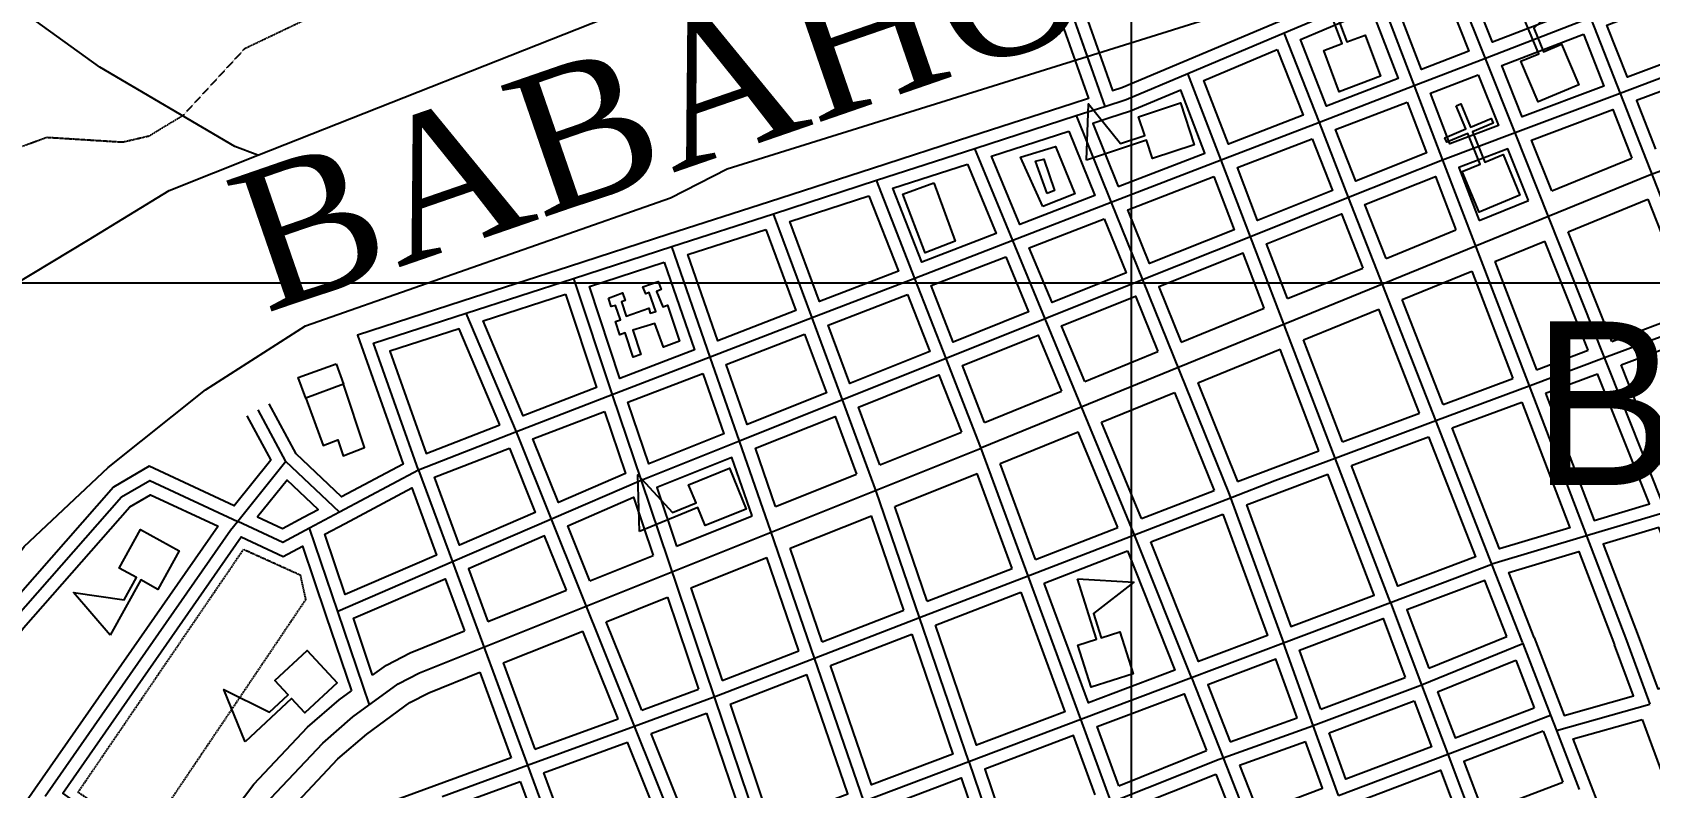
# Model space of a CAD drawing. Extents: x 638173 to 667318, y 9795622 to 9816401.
# Drawn here: x 662127 to 663412, y 9800599 to 9801199 of the extents above; entities that cross this region are included whole.
import ezdxf

# ---------------------------------------------------------------- set-up
doc = ezdxf.new("R2010")
doc.units = 0
doc.header["$MEASUREMENT"] = 0
doc.linetypes.add('DASHED', pattern=[0.75, 0.5, -0.25])
doc.linetypes.add('HIDDEN', pattern=[0.375, 0.25, -0.125])
for name, color, linetype in [('AREAPROMINENTE', 7, 'CONTINUOUS'), ('CAMINO1', 7, 'CONTINUOUS'), ('CAMINO5', 7, 'CONTINUOUS'), ('CAMINO6Y7', 7, 'CONTINUOUS'), ('CUADRICULAUTM', 7, 'CONTINUOUS'), ('EDIFICACION', 7, 'CONTINUOUS'), ('MURODIQUE', 7, 'CONTINUOUS'), ('NOMBRESPOBLADOS', 7, 'CONTINUOUS'), ('PARALELACAMINO', 7, 'CONTINUOUS'), ('PUENTE', 7, 'CONTINUOUS'), ('RIODOBLE', 7, 'CONTINUOUS'), ('RIOINTERMITENTE', 7, 'CONTINUOUS'), ('TEXTOAZUL', 7, 'CONTINUOUS')]:
    doc.layers.add(name, color=color, linetype=linetype)
doc.styles.add('poblados', font='SWZCONDN.TTF')
doc.styles.add('rios', font='TIMESI_0.TTF')

# ---------------------------------------------------------------- blocks, each defined once
blk = doc.blocks.new('ESCUEL')
at = {"layer": 'EDIFICACION', "color": 6, "linetype": 'Continuous'}
blk.add_lwpolyline([(-0.55, 67.48), (41.45, 51.74), (3.45, 37.48), (3.45, 17.27), (18.98, 17.27), (18.98, -17.74), (-16.02, -17.73), (-16.02, 17.27), (-0.55, 17.27), (-0.55, 67.48)], close=True, dxfattribs=at)
blk = doc.blocks.new('IGLESI')
at = {"layer": 'EDIFICACION', "color": 30, "linetype": 'Continuous'}
blk.add_lwpolyline([(-1.58, 67.11), (2.41, 67.11), (2.42, 47.26), (20.38, 47.26), (20.38, 43.26), (2.42, 43.26), (2.42, 17.1), (17.95, 17.11), (17.95, -17.9), (-17.05, -17.89), (-17.05, 17.11), (-1.58, 17.11), (-1.58, 43.26), (-19.62, 43.26), (-19.61, 47.25), (-1.58, 47.25), (-1.58, 67.11)], close=True, dxfattribs=at)

msp = doc.modelspace()

# ---------------------------------------------------------------- linework, layer by layer
at = {"layer": 'AREAPROMINENTE', "color": 7, "linetype": 'DASHED'}
msp.add_lwpolyline([(662162.9, 9800594.96), (662294.5, 9800788.13), (662339.39, 9800767.83), (662343.69, 9800748.15), (662216.4, 9800559.28), (662162.9, 9800594.96)], dxfattribs=at)
at = {"layer": 'CAMINO1', "color": 1, "linetype": 'Continuous'}
msp.add_lwpolyline([(661875.25, 9799783.75), (661886.68, 9799803.73), (662255.02, 9800491.38), (662274.98, 9800526.83), (662295.09, 9800562.55), (662315.98, 9800590.29), (662357.32, 9800634.21), (662381.34, 9800654.88), (662417.37, 9800681.21), (662434.17, 9800690.06), (662880.52, 9800868.55), (662880.92, 9800869.14), (663411.04, 9801085.51), (663652.09, 9801175.24), (663698.69, 9801186.69), (663712.17, 9801186.62), (663754.88, 9801178.28), (664297.92, 9800924.04)], dxfattribs=at)
at = {"layer": 'CAMINO5', "color": 7, "linetype": 'Continuous'}
for p, q in [((663281.23, 9801178.17), (663252.26, 9801250.89)), ((663121.44, 9801198.57), (663196.49, 9801230.2)), ((663196.49, 9801230.2), (663224.73, 9801156.4)), ((663364.88, 9801210.39), (663281.23, 9801178.17)), ((663364.88, 9801210.39), (663388.31, 9801150.44)), ((663044.76, 9801166.24), (663121.44, 9801198.57)), ((663149.28, 9801127.33), (663121.44, 9801198.57)), ((663469.16, 9801180.81), (663388.31, 9801150.44)), ((663071.21, 9801097.25), (663044.76, 9801166.24)), ((663281.23, 9801178.17), (663224.73, 9801156.4)), ((663304.78, 9801119.05), (663281.23, 9801178.17)), ((663224.73, 9801156.4), (663149.28, 9801127.33)), ((663224.73, 9801156.4), (663247.28, 9801097.45)), ((662956, 9801132.72), (662978.83, 9801140.11)), ((663388.31, 9801150.44), (663304.78, 9801119.05)), ((663388.31, 9801150.44), (663458.31, 9800971.36)), ((662875.38, 9801106.62), (662956, 9801132.72)), ((662956, 9801132.72), (662983.93, 9801063.63)), ((663149.28, 9801127.33), (663071.21, 9801097.25)), ((663172.58, 9801067.7), (663149.28, 9801127.33)), ((663304.78, 9801119.05), (663247.28, 9801097.45)), ((663375.93, 9800940.49), (663304.78, 9801119.05)), ((662797.29, 9801081.34), (662875.38, 9801106.62)), ((662905.66, 9801033.47), (662875.38, 9801106.62)), ((663071.21, 9801097.25), (662983.93, 9801063.63)), ((663094.51, 9801036.49), (663071.21, 9801097.25)), ((663247.28, 9801097.45), (663172.58, 9801067.7)), ((663247.28, 9801097.45), (663315.93, 9800918)), ((662715.45, 9801054.84), (662797.29, 9801081.34)), ((662827.75, 9801003.45), (662797.29, 9801081.34)), ((662983.93, 9801063.63), (662905.66, 9801033.47)), ((662983.93, 9801063.63), (663008.76, 9801002.21)), ((663172.58, 9801067.7), (663094.51, 9801036.49)), ((663241.86, 9800890.42), (663172.58, 9801067.7)), ((662634.75, 9801028.72), (662715.45, 9801054.84)), ((662746.14, 9800972.01), (662715.45, 9801054.84)), ((662556.61, 9801003.42), (662634.75, 9801028.72)), ((662665.32, 9800940.87), (662634.75, 9801028.72)), ((662905.66, 9801033.47), (662827.75, 9801003.45)), ((662931.39, 9800971.28), (662905.66, 9801033.47)), ((663094.51, 9801036.49), (663008.76, 9801002.21)), ((663161.86, 9800860.64), (663094.51, 9801036.49)), ((662471.23, 9800975.78), (662556.61, 9801003.42)), ((662556.61, 9801003.42), (662587.28, 9800910.8)), ((662827.75, 9801003.45), (662746.14, 9800972.01)), ((662852.65, 9800939.8), (662827.75, 9801003.45)), ((663008.76, 9801002.21), (662931.39, 9800971.28)), ((662511.27, 9800881.52), (662471.23, 9800975.78)), ((662746.14, 9800972.01), (662665.32, 9800940.87)), ((662770.28, 9800906.88), (662746.14, 9800972.01)), ((662931.39, 9800971.28), (662852.65, 9800939.8)), ((663375.93, 9800940.49), (663458.31, 9800971.36)), ((662665.32, 9800940.87), (662587.28, 9800910.8)), ((662688.53, 9800874.19), (662665.32, 9800940.87)), ((662852.65, 9800939.8), (662770.28, 9800906.88)), ((663424.86, 9800817.69), (663375.93, 9800940.49)), ((662587.28, 9800910.8), (662511.27, 9800881.52)), ((662587.28, 9800910.8), (662610.32, 9800842.93)), ((663241.86, 9800890.42), (663315.93, 9800918)), ((663315.93, 9800918), (663361.56, 9800798.73)), ((662328.1, 9800857.87), (662305.92, 9800899.02)), ((662770.28, 9800906.88), (662688.53, 9800874.19)), ((663161.86, 9800860.64), (663241.86, 9800890.42)), ((663286.48, 9800776.24), (663241.86, 9800890.42)), ((662511.27, 9800881.52), (662433.41, 9800851.13)), ((662539.12, 9800812.12), (662511.27, 9800881.52)), ((662688.53, 9800874.19), (662610.32, 9800842.93)), ((662328.1, 9800857.87), (662289.76, 9800810.27)), ((662370.53, 9800817.55), (662328.1, 9800857.87)), ((663205.79, 9800745.94), (663161.86, 9800860.64)), ((662433.41, 9800851.13), (662370.53, 9800817.55)), ((662433.41, 9800851.13), (662460.39, 9800778.05)), ((662610.32, 9800842.93), (662539.12, 9800812.12)), ((662610.32, 9800842.93), (662668.49, 9800670.85)), ((663002.37, 9800799.73), (663078.61, 9800829.16)), ((663078.61, 9800829.16), (663120.79, 9800713.86)), ((662370.53, 9800817.55), (662346.84, 9800804.88)), ((662539.12, 9800812.12), (662460.39, 9800778.05)), ((662605.12, 9800647.64), (662539.12, 9800812.12)), ((663424.86, 9800817.69), (663361.56, 9800798.73)), ((662369.21, 9800738.83), (662346.84, 9800804.88)), ((662917.87, 9800767.11), (663002.37, 9800799.73)), ((663047.63, 9800686.24), (663002.37, 9800799.73)), ((663361.56, 9800798.73), (663286.48, 9800776.24)), ((663361.56, 9800798.73), (663393.29, 9800715.78)), ((662460.39, 9800778.05), (662369.21, 9800738.83)), ((662460.39, 9800778.05), (662520.02, 9800616.5)), ((663205.79, 9800745.94), (663286.48, 9800776.24)), ((663310.62, 9800714.47), (663286.48, 9800776.24)), ((662831.59, 9800733.81), (662917.87, 9800767.11)), ((662959.85, 9800653.11), (662917.87, 9800767.11)), ((663120.79, 9800713.86), (663205.79, 9800745.94)), ((663205.79, 9800745.94), (663230.49, 9800680.52)), ((662394.41, 9800664.43), (662369.21, 9800738.83)), ((662748.17, 9800701.61), (662831.59, 9800733.81)), ((662870.75, 9800619.48), (662831.59, 9800733.81)), ((663047.63, 9800686.24), (663120.79, 9800713.86)), ((663144.41, 9800648.23), (663120.79, 9800713.86)), ((663230.49, 9800680.52), (663311.09, 9800713.26)), ((663310.62, 9800714.47), (663311.09, 9800713.26)), ((663311.09, 9800713.26), (663333.01, 9800656.37)), ((663393.29, 9800715.78), (663412, 9800665.12)), ((662668.49, 9800670.85), (662748.17, 9800701.61)), ((662787.24, 9800587.96), (662748.17, 9800701.61)), ((662959.85, 9800653.11), (663047.63, 9800686.24)), ((663047.63, 9800686.24), (663072.74, 9800622.46)), ((663230.49, 9800680.52), (663251.29, 9800625.42)), ((662668.49, 9800670.85), (662706.78, 9800557.59)), ((663337.76, 9800644.05), (663412, 9800665.12)), ((662870.75, 9800619.48), (662959.85, 9800653.11)), ((662983.97, 9800587.07), (662959.85, 9800653.11)), ((663251.29, 9800625.42), (663333.01, 9800656.37)), ((663333.01, 9800656.37), (663337.76, 9800644.05)), ((662520.02, 9800616.5), (662605.12, 9800647.64)), ((662649.88, 9800536.11), (662605.12, 9800647.64)), ((663164.45, 9800592.53), (663144.41, 9800648.23)), ((663337.76, 9800644.05), (663355.79, 9800597.28)), ((662452.18, 9800591.67), (662520.02, 9800616.5)), ((662520.02, 9800616.5), (662561.94, 9800502.92)), ((662787.24, 9800587.96), (662870.75, 9800619.48)), ((662870.75, 9800619.48), (662892.79, 9800554.61)), ((663072.74, 9800622.46), (663094.89, 9800566.18)), ((663164.45, 9800592.53), (663251.29, 9800625.42)), ((663251.29, 9800625.42), (663273.75, 9800565.93))]:
    msp.add_line(p, q, dxfattribs=at)
for points in [[(662898.26, 9801367.47), (662920.46, 9801304.82), (662964.78, 9801179.75), (662978.83, 9801140.11)], [(662978.83, 9801140.11), (662995.84, 9801145.62), (663044.76, 9801166.24)], [(663008.76, 9801002.21), (663077.64, 9800831.82), (663078.61, 9800829.16)], [(662433.41, 9800851.13), (662397.72, 9800951.98), (662471.23, 9800975.78)], [(663002.37, 9800799.73), (663001.69, 9800801.44), (662931.39, 9800971.28)], [(662917.87, 9800767.11), (662880.37, 9800868.92), (662852.65, 9800939.8)], [(663315.93, 9800918), (663316.83, 9800918.34), (663375.93, 9800940.49)], [(662831.59, 9800733.81), (662797.18, 9800834.28), (662770.28, 9800906.88)], [(662748.17, 9800701.61), (662713.42, 9800802.67), (662688.53, 9800874.19)], [(663078.61, 9800829.16), (663113.8, 9800842.74), (663161.86, 9800860.64)], [(662018.28, 9800607.2), (662111.68, 9800732.01), (662197.47, 9800829.8), (662219.81, 9800842.81), (662289.76, 9800810.27)], [(662289.76, 9800810.27), (662283.89, 9800802.98), (662136.86, 9800591.8)], [(662346.84, 9800804.88), (662325.67, 9800793.56), (662289.76, 9800810.27)], [(663144.41, 9800648.23), (663227.87, 9800679.46), (663230.49, 9800680.52)], [(662605.12, 9800647.64), (662667.61, 9800670.51), (662668.49, 9800670.85)], [(663072.74, 9800622.46), (663140.83, 9800646.89), (663144.41, 9800648.23)], [(662983.97, 9800587.07), (663069.71, 9800621.37), (663072.74, 9800622.46)]]:
    msp.add_lwpolyline(points, dxfattribs=at)
at = {"layer": 'CAMINO6Y7', "color": 2, "linetype": 'HIDDEN'}
msp.add_lwpolyline([(661786.59, 9801107.7), (661911.34, 9801220.44), (661991.09, 9801143.57), (662046.14, 9801103.19), (662077.75, 9801093.53), (662138.02, 9801115.56), (662198.18, 9801111.79), (662219.19, 9801116.62), (662246.65, 9801133.22), (662295.65, 9801186.26), (662362.58, 9801218.18)], dxfattribs=at)
at = {"layer": 'CUADRICULAUTM', "color": 2, "linetype": 'Continuous'}
for points in [[(663000, 9796924.64), (663000, 9797000), (663000, 9798000), (663000, 9799000), (663000, 9800000), (663000, 9801000), (663000, 9802000), (663000, 9803000), (663000, 9804000), (663000, 9805000), (663000, 9806000), (663000, 9807000), (663000, 9808000), (663000, 9809000), (663000, 9810000), (663000, 9811000), (663000, 9812000), (663000, 9813000), (663000, 9814000), (663000, 9815352.89)], [(655000, 9801000), (656000, 9801000), (657000, 9801000), (658000, 9801000), (659000, 9801000), (660000, 9801000), (661000, 9801000), (662000, 9801000), (663000, 9801000), (665000, 9801000), (666608.12, 9801000)]]:
    msp.add_lwpolyline(points, dxfattribs=at)
at = {"layer": 'EDIFICACION', "color": 4, "linetype": 'Continuous'}
for points in [[(662929.49, 9801060.6), (662911.79, 9801099.86), (662939.49, 9801108.33), (662954.89, 9801070.61)], [(662933.11, 9801070.95), (662923.61, 9801096.5), (662930.31, 9801098.2), (662938.78, 9801073.34)], [(662584.43, 9800987.82), (662595.47, 9800991.94), (662597.7, 9800985.83), (662594.74, 9800984.72), (662598.42, 9800973.42), (662616.44, 9800979.76), (662617.61, 9800975.78), (662621.91, 9800977.16), (662616.83, 9800992.16), (662614.07, 9800991.05), (662611.81, 9800996.75), (662623.85, 9801000.94), (662626.35, 9800994.67), (662622.61, 9800992.87), (662627.55, 9800980.68), (662631.25, 9800982.25), (662640.82, 9800953.56), (662627.98, 9800948.79), (662621.28, 9800967.44), (662603.69, 9800962.23), (662610.04, 9800943.01), (662604.11, 9800940.81), (662597.65, 9800960.16), (662593.3, 9800958.5), (662590.06, 9800969.05), (662593.87, 9800970.49), (662589.94, 9800981.8), (662586.6, 9800980.97)], [(662367.93, 9800935.59), (662373.73, 9800919.39), (662343.83, 9800908.3), (662337.8, 9800924.53)]]:
    msp.add_lwpolyline(points, close=True, dxfattribs=at)
at = {"layer": 'MURODIQUE', "color": 30, "linetype": 'Continuous'}
for points in [[(662842.91, 9801079.46), (662859.84, 9801032.88), (662835.98, 9801023.64), (662818.28, 9801070.22), (662842.91, 9801079.46)], [(662343.83, 9800908.3), (662357.69, 9800870.73), (662369.22, 9800875.19), (662373.67, 9800862.43), (662390.59, 9800868.99), (662373.73, 9800919.39)]]:
    msp.add_lwpolyline(points, dxfattribs=at)
at = {"layer": 'PARALELACAMINO', "color": 7, "linetype": 'Continuous'}
for p, q in [((663333.91, 9801072.94), (663397.69, 9801098.97)), ((663276.35, 9801049.45), (663315.4, 9801065.39)), ((663346.88, 9801040.42), (663410.44, 9801066.36)), ((663410.44, 9801066.36), (663445.31, 9800977.16)), ((663202.26, 9801019.21), (663257.83, 9801041.89)), ((663381.59, 9800953.28), (663346.88, 9801040.42)), ((663288.86, 9801016.74), (663328.36, 9801032.86)), ((663362.86, 9800946.27), (663328.36, 9801032.86)), ((663124.08, 9800987.3), (663183.75, 9801011.65)), ((663288.86, 9801016.74), (663321.72, 9800930.85)), ((663215, 9800986.6), (663270.35, 9801009.18)), ((663270.35, 9801009.18), (663302.99, 9800923.86)), ((663247.59, 9800903.23), (663215, 9800986.6)), ((663039.53, 9800952.78), (663105.56, 9800979.73)), ((663136.62, 9800954.6), (663196.5, 9800979.04)), ((663228.85, 9800896.25), (663196.5, 9800979.04)), ((663381.59, 9800953.28), (663445.31, 9800977.16)), ((663167.72, 9800873.49), (663136.62, 9800954.6)), ((663389, 9800934.71), (663452.59, 9800958.54)), ((662962.83, 9800921.47), (663021.01, 9800945.22)), ((663052.65, 9800920.33), (663118.09, 9800947.04)), ((663148.97, 9800866.51), (663118.09, 9800947.04)), ((663321.72, 9800930.85), (663362.86, 9800946.27)), ((663247.59, 9800903.23), (663302.99, 9800923.86)), ((663328.87, 9800912.17), (663370.27, 9800927.69)), ((662883.26, 9800888.99), (662944.31, 9800913.92)), ((662976.21, 9800889.13), (663034.13, 9800912.77)), ((663034.13, 9800912.77), (663065.63, 9800834.86)), ((663052.65, 9800920.33), (663084.28, 9800842.07)), ((663167.72, 9800873.49), (663228.85, 9800896.25)), ((663254.87, 9800884.6), (663310.13, 9800905.17)), ((663007.89, 9800812.58), (662976.21, 9800889.13)), ((662800.08, 9800855.23), (662864.86, 9800881.14)), ((662895.69, 9800856.27), (662957.7, 9800881.58)), ((662989.24, 9800805.38), (662957.7, 9800881.58)), ((663174.87, 9800854.81), (663236.13, 9800877.62)), ((663084.28, 9800842.07), (663148.97, 9800866.51)), ((662717.24, 9800822.11), (662781.5, 9800847.8)), ((662811.87, 9800822.25), (662877.27, 9800848.4)), ((662905.08, 9800772.9), (662877.27, 9800848.4)), ((662923.74, 9800780.1), (662895.69, 9800856.27)), ((663091.38, 9800823.36), (663156.11, 9800847.83)), ((663007.89, 9800812.58), (663065.63, 9800834.86)), ((662837.68, 9800746.88), (662811.87, 9800822.25)), ((662638.55, 9800790.64), (662698.66, 9800814.67)), ((662728.7, 9800788.99), (662793.28, 9800814.81)), ((662819.02, 9800739.67), (662793.28, 9800814.81)), ((663015.4, 9800794.04), (663072.72, 9800816.17)), ((662923.74, 9800780.1), (662989.24, 9800805.38)), ((662569.59, 9800763.06), (662619.95, 9800783.2)), ((662649.78, 9800757.43), (662710.11, 9800781.55)), ((662735.58, 9800707.47), (662710.11, 9800781.55)), ((662754.25, 9800714.67), (662728.7, 9800788.99)), ((662930.65, 9800761.32), (662996.76, 9800786.84)), ((662837.68, 9800746.88), (662905.08, 9800772.9)), ((662488.54, 9800730.65), (662551.01, 9800755.64)), ((662649.78, 9800757.43), (662674.62, 9800683.94)), ((662582.62, 9800730.57), (662631.18, 9800749.99)), ((662631.18, 9800749.99), (662655.9, 9800676.87)), ((662844.17, 9800727.94), (662912, 9800754.12)), ((662610.79, 9800660.37), (662582.62, 9800730.57)), ((662754.25, 9800714.67), (662819.02, 9800739.67)), ((662500.67, 9800697.8), (662564.05, 9800723.15)), ((662592, 9800653.49), (662564.05, 9800723.15)), ((662760.76, 9800695.74), (662825.51, 9800720.73)), ((663236.22, 9800693.65), (663298.19, 9800718.81)), ((662674.62, 9800683.94), (662735.58, 9800707.47)), ((662482.09, 9800690.38), (662507.16, 9800622.44)), ((662500.67, 9800697.8), (662525.94, 9800629.32)), ((663243.29, 9800674.93), (663305.42, 9800700.16)), ((663305.42, 9800700.16), (663320.06, 9800662.16)), ((662681.03, 9800664.97), (662742.08, 9800688.54)), ((663150.39, 9800661.15), (663217.61, 9800686.3)), ((662610.79, 9800660.37), (662655.9, 9800676.87)), ((663157.16, 9800642.33), (663224.68, 9800667.59)), ((662525.94, 9800629.32), (662592, 9800653.49)), ((662618.24, 9800641.79), (662662.31, 9800657.92)), ((663078.49, 9800635.14), (663131.62, 9800654.21)), ((662532.87, 9800610.55), (662599.45, 9800634.92)), ((662989.82, 9800600.18), (663059.74, 9800628.15)), ((663085.82, 9800616.52), (663138.39, 9800635.39)), ((662464.87, 9800585.67), (662514.09, 9800603.68)), ((662996.69, 9800581.39), (663067.06, 9800609.54)), ((663279.57, 9800578.86), (663342.85, 9800603.04))]:
    msp.add_line(p, q, dxfattribs=at)
for points in [[(663179.7, 9801495.11), (663175.39, 9801436.36), (663032.83, 9801395.57), (662920.45, 9801363.42), (662911.24, 9801360.79), (662985.01, 9801152.62), (662992.35, 9801155), (663040.87, 9801175.45), (663117.56, 9801207.79), (663192.6, 9801239.41), (663201.23, 9801243.05), (663248.86, 9801260.29), (663333.67, 9801290.99), (663383.69, 9801309.1), (663416.35, 9801316.82), (663422.08, 9801316.72), (663510.09, 9801315.18), (663642.03, 9801310.31), (663662.88, 9801307.16), (663743.08, 9801294.74), (663840.05, 9801267.65), (663937.44, 9801230.38)], [(662671.39, 9801265.21), (662662.83, 9801289.73), (662803.35, 9801329.92), (662891.97, 9801355.27), (662965.97, 9801146.45), (662952.92, 9801142.23), (662872.3, 9801116.13), (662794.21, 9801090.85), (662712.37, 9801064.35), (662631.67, 9801038.23), (662553.53, 9801012.93), (662468.15, 9800985.29), (662384.87, 9800958.33), (662421.11, 9800855.9), (662372.19, 9800829.77), (662336.13, 9800864.03), (662314.72, 9800903.76)], [(663331.31, 9801268.87), (663351.91, 9801216.11), (663286.86, 9801191.05), (663265.37, 9801245), (663331.31, 9801268.87)], [(663246.55, 9801238.19), (663268.2, 9801183.87), (663230.49, 9801169.34), (663209.3, 9801224.71), (663246.55, 9801238.19)], [(663440.47, 9801228.8), (663456.29, 9801186.66), (663394.03, 9801163.27), (663377.85, 9801204.67), (663440.47, 9801228.8)], [(663190.85, 9801216.97), (663211.83, 9801162.15), (663154.97, 9801140.24), (663134.3, 9801193.13), (663190.85, 9801216.97)], [(663359.19, 9801197.49), (663375.31, 9801156.24), (663310.44, 9801131.86), (663294.26, 9801172.48), (663359.19, 9801197.49)], [(663115.87, 9801185.37), (663136.31, 9801133.05), (663076.96, 9801110.18), (663057.56, 9801160.79), (663115.87, 9801185.37)], [(663477.9, 9801129.07), (663463.32, 9801167.93), (663401.31, 9801144.64), (663416.35, 9801106.16)], [(662989.52, 9801076.49), (663058.3, 9801102.99), (663039.12, 9801153.02), (662999.33, 9801136.24), (662981.91, 9801130.6), (662969.29, 9801126.52), (662989.52, 9801076.49)], [(663275.6, 9801165.28), (663291.72, 9801124.82), (663253.07, 9801110.31), (663237.63, 9801150.65), (663275.6, 9801165.28)], [(663218.97, 9801143.46), (663234.39, 9801103.17), (663178.22, 9801080.73), (663162.25, 9801121.61), (663218.97, 9801143.46)], [(663333.91, 9801072.94), (663317.84, 9801113.28), (663382.59, 9801137.61), (663397.69, 9801098.97)], [(662950.22, 9801120.34), (662970.85, 9801069.31), (662911.17, 9801046.31), (662888.76, 9801100.44), (662950.22, 9801120.34)], [(663143.59, 9801114.42), (663159.66, 9801073.31), (663100.22, 9801049.54), (663084.12, 9801091.51), (663143.59, 9801114.42)], [(663315.4, 9801065.39), (663299.12, 9801106.24), (663260.21, 9801091.63), (663276.35, 9801049.45)], [(662869.67, 9801094.27), (662892.5, 9801039.12), (662833.44, 9801016.36), (662810.47, 9801075.1), (662869.67, 9801094.27)], [(663065.46, 9801084.32), (663081.64, 9801042.12), (663014.3, 9801015.2), (662997.01, 9801057.96), (663065.46, 9801084.32)], [(663202.26, 9801019.21), (663185.5, 9801062.09), (663241.53, 9801084.5), (663257.83, 9801041.89)], [(662791.41, 9801068.93), (662814.78, 9801009.17), (662752, 9800984.98), (662728.45, 9801048.54), (662791.41, 9801068.93)], [(662978.35, 9801050.76), (662995.73, 9801007.77), (662936.85, 9800984.24), (662918.82, 9801027.82), (662978.35, 9801050.76)], [(663124.08, 9800987.3), (663107.38, 9801030.86), (663166.94, 9801054.67), (663183.75, 9801011.65)], [(662709.4, 9801042.38), (662733.33, 9800977.79), (662671.37, 9800953.92), (662647.55, 9801022.36), (662709.4, 9801042.38)], [(662628.52, 9801016.2), (662652.7, 9800946.72), (662593.47, 9800923.9), (662569.26, 9800997.01), (662628.52, 9801016.2)], [(662900.15, 9801020.63), (662918.28, 9800976.81), (662858.29, 9800952.83), (662840.72, 9800997.73), (662900.15, 9801020.63)], [(663105.56, 9800979.73), (663088.8, 9801023.44), (663021.79, 9800996.65), (663039.53, 9800952.78)], [(662550.24, 9800990.85), (662574.8, 9800916.7), (662516.69, 9800894.32), (662484.7, 9800969.63), (662550.24, 9800990.85)], [(662822.06, 9800990.55), (662839.72, 9800945.41), (662776.1, 9800919.98), (662758.95, 9800966.23), (662822.06, 9800990.55)], [(662962.83, 9800921.47), (662944.5, 9800965.75), (663003.22, 9800989.22), (663021.01, 9800945.22)], [(662498.04, 9800887.1), (662465.61, 9800963.45), (662410.57, 9800945.63), (662439.39, 9800864.21), (662498.04, 9800887.1)], [(662740.28, 9800959.03), (662757.51, 9800912.55), (662694.53, 9800887.36), (662677.94, 9800935.02), (662740.28, 9800959.03)], [(662883.26, 9800888.99), (662865.58, 9800934.19), (662925.93, 9800958.32), (662944.31, 9800913.92)], [(663452.59, 9800958.54), (663495.32, 9800849.23), (663430.76, 9800829.9), (663389, 9800934.71)], [(662659.28, 9800927.82), (662675.95, 9800879.93), (662616.4, 9800856.13), (662599.84, 9800904.92), (662659.28, 9800927.82)], [(662800.08, 9800855.23), (662783.05, 9800901.21), (662847.01, 9800926.77), (662864.86, 9800881.14)], [(663328.87, 9800912.17), (663367.58, 9800810.97), (663411.53, 9800824.14), (663370.27, 9800927.69)], [(662581.16, 9800897.73), (662597.89, 9800848.45), (662544.57, 9800825.37), (662524.32, 9800875.84), (662581.16, 9800897.73)], [(663310.13, 9800905.17), (663348.37, 9800805.22), (663292.44, 9800788.46), (663254.87, 9800884.6)], [(662297.12, 9800894.28), (662316.15, 9800858.97), (662286.88, 9800822.64), (662219.29, 9800854.08), (662191.03, 9800837.62), (662103.91, 9800738.31), (662010.27, 9800613.19), (661983.73, 9800577.73), (661938.23, 9800516.94), (661908.6, 9800477.35), (661867.04, 9800421.95), (661817.18, 9800365.21), (661902.93, 9800273.3), (661875.4, 9800233.75), (661847.75, 9800182.56), (661830.05, 9800149.8), (661772.83, 9800181.8)], [(662717.24, 9800822.11), (662701.11, 9800868.45), (662764.47, 9800893.78), (662781.5, 9800847.8)], [(663236.13, 9800877.62), (663273.48, 9800782.04), (663211.58, 9800758.8), (663174.87, 9800854.81)], [(662505.68, 9800868.6), (662526.22, 9800817.43), (662466.11, 9800791.42), (662446.19, 9800845.38), (662505.68, 9800868.6)], [(662698.66, 9800814.67), (662682.53, 9800861.02), (662622.82, 9800837.15), (662638.55, 9800790.64)], [(663091.38, 9800823.36), (663126.71, 9800726.79), (663192.86, 9800751.75), (663156.11, 9800847.83)], [(662274.15, 9800806.5), (662128.65, 9800597.51), (662101.5, 9800558.52), (662032.34, 9800609.29), (662119.45, 9800725.71), (662203.91, 9800821.98), (662220.33, 9800831.54), (662274.15, 9800806.5)], [(662342.12, 9800813.7), (662353.6, 9800819.84), (662329.08, 9800843.14), (662305.56, 9800813.95), (662325.36, 9800804.73), (662342.12, 9800813.7)], [(662375.25, 9800808.73), (662428, 9800836.91), (662447.72, 9800783.49), (662375.21, 9800752.3), (662359.03, 9800800.06), (662375.25, 9800808.73)], [(662569.59, 9800763.06), (662552.03, 9800806.81), (662604.33, 9800829.44), (662619.95, 9800783.2)], [(663072.72, 9800816.17), (663108, 9800719.72), (663053.28, 9800699.07), (663015.4, 9800794.04)], [(662252.37, 9800522.34), (662192.04, 9800565.01), (662150.74, 9800594.23), (662292.56, 9800797.93), (662325.98, 9800782.39), (662341.15, 9800790.5), (662359.74, 9800735.62), (662380.06, 9800675.62)], [(662551.01, 9800755.64), (662533.67, 9800798.86), (662473.05, 9800772.63), (662488.54, 9800730.65)], [(663464.78, 9800690.49), (663418.96, 9800805.48), (663374.75, 9800792.24), (663402.67, 9800719.24)], [(662996.76, 9800786.84), (663034.57, 9800692), (662965.75, 9800666.03), (662930.65, 9800761.32)], [(663319.95, 9800718.07), (663299.74, 9800769.77), (663355.54, 9800786.49), (663383.95, 9800712.21)], [(662396.99, 9800687.99), (662381.64, 9800733.29), (662454.66, 9800764.7), (662469.97, 9800723.22)], [(663298.19, 9800718.81), (663280.76, 9800763.41), (663218.69, 9800740.1), (663236.22, 9800693.65)], [(662912, 9800754.12), (662947.04, 9800658.97), (662876.87, 9800632.48), (662844.17, 9800727.94)], [(663150.39, 9800661.15), (663133.54, 9800707.98), (663199.96, 9800733.05), (663217.61, 9800686.3)], [(662396.99, 9800687.99), (662408.08, 9800696.1), (662426.82, 9800705.97), (662469.97, 9800723.22)], [(662825.51, 9800720.73), (662858.15, 9800625.42), (662793.35, 9800600.96), (662760.76, 9800695.74)], [(663319.95, 9800718.07), (663343.81, 9800656.16), (663398.88, 9800671.79), (663383.95, 9800712.21)], [(663402.67, 9800719.24), (663418.17, 9800677.27), (663464.78, 9800690.49)], [(662507.16, 9800622.44), (662306.92, 9800549.17), (662329.38, 9800579), (662369.43, 9800621.55), (662392.23, 9800641.16), (662426.66, 9800666.32), (662441.52, 9800674.15), (662482.09, 9800690.38)], [(663131.62, 9800654.21), (663114.82, 9800700.91), (663060.65, 9800680.46), (663078.49, 9800635.14)], [(662681.03, 9800664.97), (662712.93, 9800570.6), (662774.62, 9800593.89), (662742.08, 9800688.54)], [(662252.37, 9800522.34), (662259.73, 9800535.42), (662280.41, 9800572.15), (662302.58, 9800601.58), (662345.21, 9800646.87), (662370.45, 9800668.6), (662380.06, 9800675.62)], [(662989.82, 9800600.18), (662972.64, 9800647.24), (663041.93, 9800673.4), (663059.74, 9800628.15)], [(663224.68, 9800667.59), (663238.4, 9800631.23), (663170.42, 9800605.48), (663157.16, 9800642.33)], [(663243.29, 9800674.93), (663257.11, 9800638.32), (663320.06, 9800662.16)], [(662662.31, 9800657.92), (662694.22, 9800563.54), (662655.51, 9800548.94), (662618.24, 9800641.79)], [(663405.83, 9800652.97), (663442.69, 9800553.15), (663389.9, 9800536.6), (663384.5, 9800550.61), (663351.03, 9800637.42), (663405.83, 9800652.97)], [(662971.12, 9800593.09), (662953.93, 9800640.18), (662883.33, 9800613.54), (662899, 9800567.43)], [(663327.25, 9800643.5), (663264.18, 9800619.61), (663279.57, 9800578.86)], [(663327.25, 9800643.5), (663328.43, 9800640.45), (663342.85, 9800603.04)], [(662532.87, 9800610.55), (662567.83, 9800515.84), (662636.79, 9800541.87), (662599.45, 9800634.92)], [(663085.82, 9800616.52), (663100.58, 9800579.03), (663151.71, 9800598.39), (663138.39, 9800635.39)], [(662514.09, 9800603.68), (662549.12, 9800508.77), (662498.46, 9800489.65), (662464.87, 9800585.67)], [(662816.23, 9800533.91), (662799.83, 9800582.02), (662864.61, 9800606.47), (662880.26, 9800560.42)], [(663067.06, 9800609.54), (663081.87, 9800571.94), (663010.07, 9800544.74), (662996.69, 9800581.39)], [(663192.19, 9800545.01), (663177.19, 9800586.66), (663245.47, 9800612.52), (663260.88, 9800571.71)]]:
    msp.add_lwpolyline(points, dxfattribs=at)
at = {"layer": 'PUENTE', "color": 6, "linetype": 'Continuous'}
msp.add_line((662901.14, 9801359.33), (662967.55, 9801171.93), dxfattribs=at)
at = {"layer": 'RIODOBLE', "color": 5, "linetype": 'Continuous'}
for points in [[(661320.32, 9799432.52), (661469.05, 9799567.66), (661489.21, 9799592.24), (661564.43, 9799744.27), (661600.53, 9799861.69), (661654.64, 9800080.55), (661705.61, 9800223.94), (661733.02, 9800275.99), (661851.02, 9800462.93), (661905.85, 9800534.68), (662015.2, 9800650.14), (662120.12, 9800790.31), (662186.91, 9800853.1), (662264.13, 9800914.97), (662343.74, 9800965.82), (662633.62, 9801067.34), (662678.67, 9801090.4), (662964.78, 9801179.75), (663101.2, 9801222.35)], [(662171.12, 9801033.92), (662235.29, 9801073.3), (662305.75, 9801101.2), (662602.04, 9801218.51)], [(662010.95, 9800861.97), (662025.34, 9800906.74), (662035.85, 9800931.56), (662067.42, 9800971.45), (662171.12, 9801033.92)]]:
    msp.add_lwpolyline(points, dxfattribs=at)
at = {"layer": 'RIOINTERMITENTE', "color": 132, "linetype": 'Continuous'}
msp.add_lwpolyline([(662305.75, 9801101.2), (662287.35, 9801108.19), (662180.22, 9801171.38), (662061.29, 9801257.1)], dxfattribs=at)

# ---------------------------------------------------------------- block references
at = {"layer": 'EDIFICACION', "color": 6, "linetype": 'Continuous'}
for p, xscale, yscale, rotation in [((663173.92, 9801173.97), 1.000001562263523, 1.000001562263523, 20.48078793164918), ((663330.98, 9801166.28), 0.9999990127758703, 0.9999990127758703, 22.84338651877684), ((663028.01, 9801119.22), 0.9999973871146837, 0.9999973871146837, 108.4183276804721), ((662671.24, 9800828.27), 0.9999990256454063, 0.9999990256454063, 112.0857957428096), ((662220.59, 9800779.13), 0.9999997693243354, 0.9999997693243354, 151.0469284596697), ((662977.87, 9800700.34), 1.000000222056176, 1.000000222056176, 17.4518935915492), ((662344.78, 9800681.65), 1.000001879078771, 1.000001879078771, 132.9726239073629)]:
    msp.add_blockref('ESCUEL', p, dxfattribs=dict(at, xscale=xscale, yscale=yscale, rotation=rotation))
at = {"layer": 'EDIFICACION', "color": 30, "linetype": 'Continuous', "xscale": 0.9999984631261758, "yscale": 0.9999984631261758, "rotation": 22.52646258849464}
msp.add_blockref('IGLESI', (663285.21, 9801079.1), dxfattribs=at)

# ---------------------------------------------------------------- texts
at = {"layer": 'NOMBRESPOBLADOS', "color": 7, "linetype": 'Continuous', "style": 'poblados'}
msp.add_text('Babahoyo', height=130, dxfattribs=at).set_placement((663318.27, 9800839.18))
at = {"layer": 'TEXTOAZUL', "color": 5, "linetype": 'Continuous', "style": 'rios'}
msp.add_text('BABAHOYO', height=110, rotation=19.04636, dxfattribs=at).set_placement((662312.06, 9800975.56))

doc.saveas('drawing.dxf')
